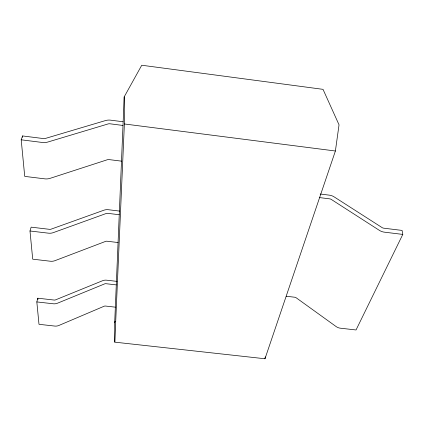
<?xml version="1.0" encoding="UTF-8"?>
<svg xmlns="http://www.w3.org/2000/svg" width="424" height="424" viewBox="0 0 424 424"><rect width="100%" height="100%" fill="white"/><g stroke="black" fill="none" stroke-linecap="round" stroke-linejoin="round"><path stroke-width="0.64" d="M114.703 322.489L124.206 96.842L141.754 65.238L323.024 89.347L339.036 124.831L335.395 151.002L264.984 358.762L114.798 342.157L114.703 322.489L115.1 321.244M114.798 342.157L124.37 123.967L124.206 96.842M264.984 358.762L265.26 356.849M115.344 307.161L105.454 306.043A2.184 1.77 -1.3 0 0 104.134 306.229L58.899 325.457A6.811 5.491 -7.6 0 1 54.733 326.067L38.992 324.312L36.83 301.925L37.821 298.199L54.134 300.049A2.364 1.86 -6.3 0 0 55.576 299.853L102.555 280.73A6.811 5.38 -0.4 0 1 106.663 280.19L117.045 281.388M118.068 242.533L107.044 241.23A2.433 1.829 1 0 0 105.571 241.399L55.009 260.654A7.611 5.713 -4.3 0 1 50.334 261.226L32.706 259.175L29.993 230.985L31.138 227.147L49.486 229.331A2.655 1.924 -3.2 0 0 51.108 229.151L103.859 210.219A7.627 5.533 1.7 0 1 108.459 209.732L119.637 211.088M121.497 161.147L109.042 159.594A2.751 1.86 2.8 0 0 107.378 159.737L50.064 178.35A8.639 5.851 -1.5 0 1 44.748 178.843L24.724 176.384L21.2 139.809L22.557 135.94L43.518 138.584A3.032 1.956 -0.6 0 0 45.379 138.441L105.523 120.559A8.676 5.576 3.4 0 1 110.738 120.178L123.055 121.757M320.194 194.017L329.337 195.151A7.977 5.374 18.1 0 1 334.112 196.869L382.066 227.577A2.751 1.844 22 0 0 383.725 228.176L402.084 230.423L402.8 234.408L356.038 329.973L340.302 328.181A7.022 5.358 25.6 0 1 336.094 326.538L296.143 297.759A2.268 1.749 20.6 0 0 294.791 297.235L286.242 296.249M36.83 301.925L53.223 303.775A7.086 5.581 -6.3 0 0 57.563 303.176L104.627 283.889A2.268 1.791 -0.4 0 1 106 283.704L116.282 284.891M29.993 230.985L48.431 233.174A7.961 5.777 -3.2 0 0 53.323 232.622L106.186 213.505A2.544 1.844 1.7 0 1 107.728 213.341L119.239 214.73M402.8 234.408L384.351 232.161A8.257 5.533 22 0 1 379.342 230.338L331.271 199.423A2.661 1.791 18.1 0 0 329.671 198.851L319.516 197.589M21.2 139.809L42.283 142.464A9.089 5.862 -0.6 0 0 47.88 142.019L108.173 123.919A2.894 1.86 3.4 0 1 109.922 123.787L122.997 125.462M124.37 123.967L335.395 151.002M22.557 135.94L22.679 137.249M37.821 298.199L37.943 299.482"/></g></svg>
